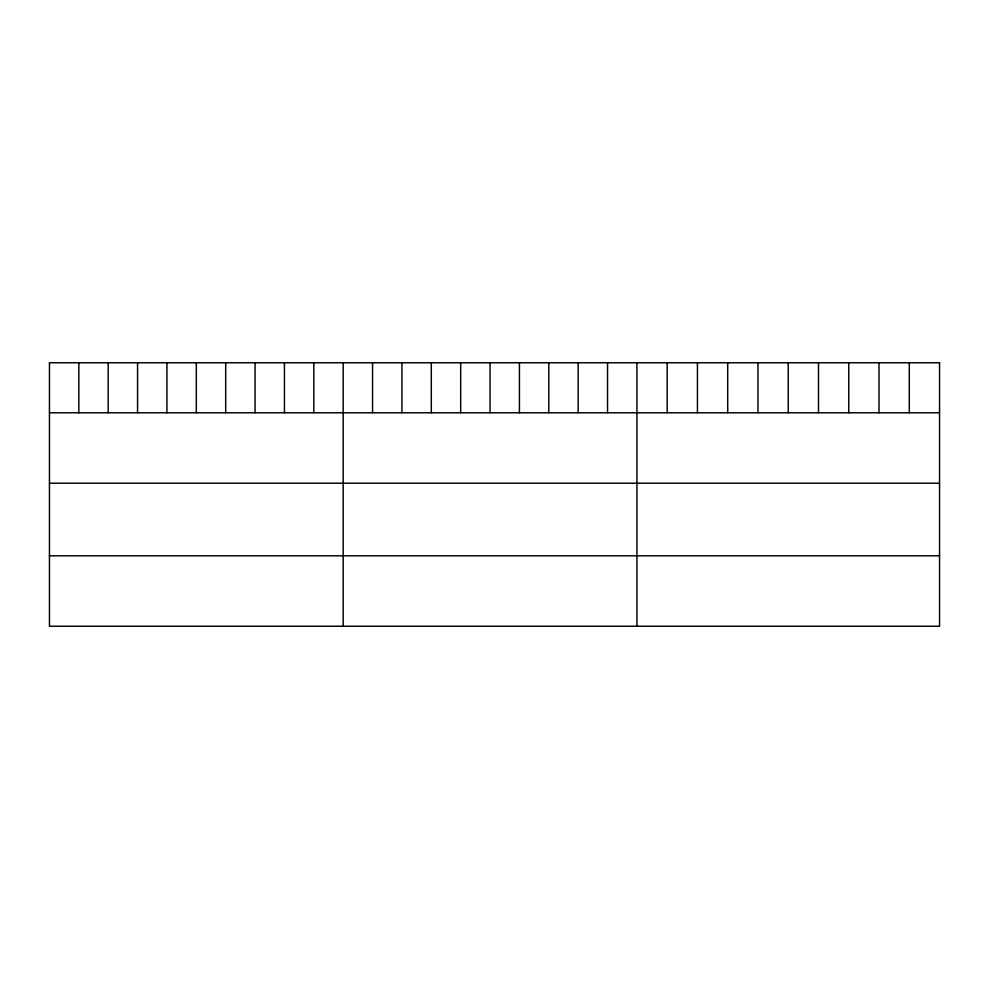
<?xml version="1.0" encoding="UTF-8"?>
<svg xmlns="http://www.w3.org/2000/svg" width="989" height="989" viewBox="0 0 989 989"><rect width="100%" height="100%" fill="white"/><g stroke="black" fill="none" stroke-linecap="round" stroke-linejoin="round"><path stroke-width="1.48" d="M49.45 412.772L939.55 412.772M49.45 483.213L939.55 483.213M49.45 555.793L939.55 555.793M909.287 362.753L909.287 412.772M879.023 362.753L879.023 412.772M848.76 362.753L848.76 412.772M818.496 362.753L818.496 412.772M788.233 362.753L788.233 412.772M757.97 362.753L757.97 412.772M727.706 362.753L727.706 412.772M697.443 362.753L697.443 412.772M667.179 362.753L667.179 412.772M636.916 362.753L636.916 626.247M607.543 362.753L607.543 412.772M578.169 362.753L578.169 412.772M548.796 362.753L548.796 412.772M519.423 362.753L519.423 412.772M490.05 362.753L490.05 412.772M460.676 362.753L460.676 412.772M431.303 362.753L431.303 412.772M401.93 362.753L401.93 412.772M372.556 362.753L372.556 412.772M343.183 362.753L343.183 626.247M313.81 362.753L313.81 412.772M284.436 362.753L284.436 412.772M255.063 362.753L255.063 412.772M225.69 362.753L225.69 412.772M196.317 362.753L196.317 412.772M166.943 362.753L166.943 412.772M137.57 362.753L137.57 412.772M108.197 362.753L108.197 412.772M78.823 362.753L78.823 412.772M939.55 362.753L49.45 362.753L49.45 626.247L939.55 626.247L939.55 362.753"/></g></svg>
